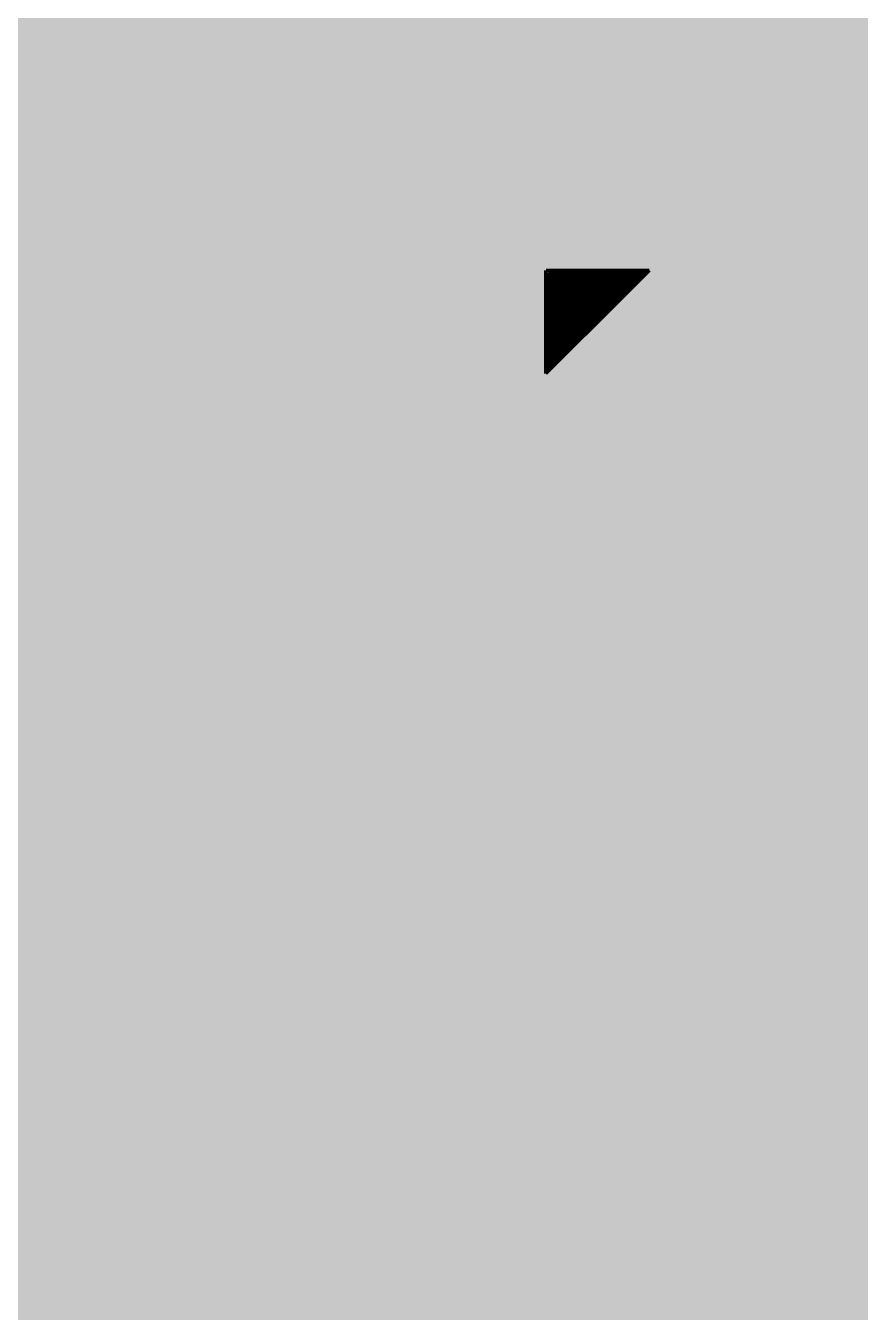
# Model space of a CAD drawing. Extents: x -3 to 92, y -53 to 125.
# Drawn here: x 71.75 to 77.98, y 30.47 to 40.06 of the extents above; entities that cross this region are included whole.
import ezdxf

# ---------------------------------------------------------------- set-up
doc = ezdxf.new("R2010")
doc.units = 0
doc.header["$MEASUREMENT"] = 0
doc.layers.get('0').update_dxf_attribs({"linetype": 'CONTINUOUS'})
for name, color, linetype in [('23-325-0_AST', 7, 'CONTINUOUS'), ('23-325-0_BOT', 7, 'CONTINUOUS'), ('23-325-0_DRD', 2, 'CONTINUOUS'), ('23-325-0_IN1', 4, 'CONTINUOUS'), ('23-325-0_IN2', 3, 'CONTINUOUS'), ('23-325-0_SMT', 10, 'CONTINUOUS'), ('23-325-0_SPT', 14, 'CONTINUOUS'), ('23-325-0_SST', 9, 'CONTINUOUS'), ('23-325-0_TOP', 12, 'CONTINUOUS'), ('THRUHOLE_TAP', 8, 'CONTINUOUS')]:
    doc.layers.add(name, color=color, linetype=linetype)

# ---------------------------------------------------------------- blocks, each defined once
blk = doc.blocks.new('RECTANGLE_86')
blk.add_solid([(0.14986, 0.44958), (0.14986, -0.44958), (-0.14986, 0.44958), (-0.14986, -0.44958)])
blk = doc.blocks.new('ROUND_68')
at = {"const_width": 0.29972}
blk.add_lwpolyline([(-0.14986, 0, 1), (0.14986, 0, 1)], format="xyb", close=True, dxfattribs=at)
blk = doc.blocks.new('ROUND_78')
at = {"const_width": 0.29972}
blk.add_lwpolyline([(-0.14986, 0, 1), (0.14986, 0, 1)], format="xyb", close=True, dxfattribs=at)
blk = doc.blocks.new('RECTANGLE_4')
blk.add_solid([(0.4826, 0.4064), (0.4826, -0.4064), (-0.4826, 0.4064), (-0.4826, -0.4064)])
blk = doc.blocks.new('RECTANGLE_5')
blk.add_solid([(0.63627, 0.51308), (0.63627, -0.51308), (-0.63627, 0.51308), (-0.63627, -0.51308)])
blk = doc.blocks.new('RECTANGLE_47')
blk.add_solid([(0.14986, 0.72517), (0.14986, -0.72517), (-0.14986, 0.72517), (-0.14986, -0.72517)])
blk = doc.blocks.new('RECTANGLE_57')
blk.add_solid([(5.207, 5.3975), (5.207, -5.3975), (-5.207, 5.3975), (-5.207, -5.3975)])
blk = doc.blocks.new('RECTANGLE_80')
blk.add_solid([(0.65024, 0.42418), (0.65024, -0.42418), (-0.65024, 0.42418), (-0.65024, -0.42418)])
blk = doc.blocks.new('RECTANGLE_83')
blk.add_solid([(0.52451, 0.29972), (0.52451, -0.29972), (-0.52451, 0.29972), (-0.52451, -0.29972)])
blk = doc.blocks.new('RECTANGLE_39')
blk.add_solid([(0.57531, 0.34925), (0.57531, -0.34925), (-0.57531, 0.34925), (-0.57531, -0.34925)])
blk = doc.blocks.new('ROUND_84')
at = {"const_width": 0.10033}
blk.add_lwpolyline([(-0.050164, 0, 1), (0.050164, 0, 1)], format="xyb", close=True, dxfattribs=at)

msp = doc.modelspace()

# ---------------------------------------------------------------- linework, layer by layer
at = {"layer": '23-325-0_AST'}
for points, const_width in [([(76.5048, 39.2938), (86.106, 39.2938), (86.106, 50.9016), (70.2056, 50.9016), (70.2056, 39.2938), (76.5048, 39.2938)], 0.1524), ([(70.866, 39.243), (72.644, 39.243), (72.644, 35.687), (70.866, 35.687), (70.866, 39.243)], 0.1524), ([(72.08266, 38.09238), (72.2503, 38.20922), (72.2503, 38.44798), (72.08266, 38.56482), (71.91248, 38.56482), (71.57466, 38.3286), (71.2343, 38.56482), (71.2343, 38.09238)], 0.1524), ([(75.71486, 38.21938), (83.17484, 38.21938), (83.17484, 32.91078), (75.71486, 32.91078), (75.71486, 38.21938)], 0.20066), ([(76.40574, 38.2397), (75.63358, 38.2397)], 0.0254), ([(76.40574, 38.2397), (75.63358, 37.47008)], 0.0254), ([(75.63358, 38.2397), (75.63358, 37.47008)], 0.0254), ([(76.37526, 38.21176), (75.63358, 38.21176)], 0.0254), ([(76.3524, 38.1889), (75.63358, 38.1889)], 0.0254), ([(75.6666, 38.2397), (75.6666, 37.5031)], 0.0254), ([(75.68946, 38.2397), (75.68946, 37.52596)], 0.0254), ([(75.71232, 38.2397), (75.71232, 37.54882)], 0.0254), ([(75.73518, 38.2397), (75.73518, 37.57168)], 0.0254), ([(75.75804, 38.2397), (75.75804, 37.59454)], 0.0254), ([(75.7809, 38.2397), (75.7809, 37.6174)], 0.0254), ([(75.80376, 38.2397), (75.80376, 37.64026)], 0.0254), ([(75.82662, 38.2397), (75.82662, 37.66312)], 0.0254), ([(75.84948, 38.2397), (75.84948, 37.68598)], 0.0254), ([(75.87234, 38.2397), (75.87234, 37.70884)], 0.0254), ([(75.8952, 38.2397), (75.8952, 37.7317)], 0.0254), ([(75.91806, 38.2397), (75.91806, 37.75456)], 0.0254), ([(75.94092, 38.2397), (75.94092, 37.77742)], 0.0254), ([(75.96378, 38.2397), (75.96378, 37.80028)], 0.0254), ([(75.98664, 38.2397), (75.98664, 37.82314)], 0.0254), ([(76.0095, 38.2397), (76.0095, 37.846)], 0.0254), ([(76.03236, 38.2397), (76.03236, 37.86886)], 0.0254), ([(76.05522, 38.2397), (76.05522, 37.89172)], 0.0254), ([(76.07808, 38.2397), (76.07808, 37.91458)], 0.0254), ([(76.10094, 38.2397), (76.10094, 37.93744)], 0.0254), ([(76.1238, 38.2397), (76.1238, 37.9603)], 0.0254), ([(76.14666, 38.2397), (76.14666, 37.98316)], 0.0254), ([(76.16952, 38.2397), (76.16952, 38.00602)], 0.0254), ([(76.19238, 38.2397), (76.19238, 38.02888)], 0.0254), ([(76.21524, 38.2397), (76.21524, 38.05174)], 0.0254), ([(76.2381, 38.2397), (76.2381, 38.0746)], 0.0254), ([(76.26096, 38.2397), (76.26096, 38.09746)], 0.0254), ([(76.28382, 38.2397), (76.28382, 38.12032)], 0.0254), ([(76.30668, 38.2397), (76.30668, 38.14318)], 0.0254), ([(76.32954, 38.2397), (76.32954, 38.16604)], 0.0254), ([(76.3524, 38.2397), (76.3524, 38.1889)], 0.0254), ([(76.37526, 38.2397), (76.37526, 38.21176)], 0.0254), ([(76.32954, 38.16604), (75.63358, 38.16604)], 0.0254), ([(76.30668, 38.14318), (75.63358, 38.14318)], 0.0254), ([(76.28382, 38.12032), (75.63358, 38.12032)], 0.0254), ([(76.26096, 38.09746), (75.63358, 38.09746)], 0.0254), ([(76.2381, 38.0746), (75.63358, 38.0746)], 0.0254), ([(76.21524, 38.05174), (75.63358, 38.05174)], 0.0254), ([(76.19238, 38.02888), (75.63358, 38.02888)], 0.0254), ([(76.16952, 38.00602), (75.63358, 38.00602)], 0.0254), ([(76.14666, 37.98316), (75.63358, 37.98316)], 0.0254), ([(76.1238, 37.9603), (75.63358, 37.9603)], 0.0254), ([(76.10094, 37.93744), (75.63358, 37.93744)], 0.0254), ([(76.07808, 37.91458), (75.63358, 37.91458)], 0.0254), ([(76.05522, 37.89172), (75.63358, 37.89172)], 0.0254), ([(76.03236, 37.86886), (75.63358, 37.86886)], 0.0254), ([(76.0095, 37.846), (75.63358, 37.846)], 0.0254), ([(75.98664, 37.82314), (75.63358, 37.82314)], 0.0254), ([(75.96378, 37.80028), (75.63358, 37.80028)], 0.0254), ([(71.91248, 37.72662), (71.91248, 37.25418), (71.2343, 37.4904), (71.2343, 37.60978), (72.2503, 37.60978)], 0.1524), ([(75.94092, 37.77742), (75.63358, 37.77742)], 0.0254), ([(75.91806, 37.75456), (75.63358, 37.75456)], 0.0254), ([(75.8952, 37.7317), (75.63358, 37.7317)], 0.0254), ([(75.87234, 37.70884), (75.63358, 37.70884)], 0.0254), ([(75.84948, 37.68598), (75.63358, 37.68598)], 0.0254), ([(75.82662, 37.66312), (75.63358, 37.66312)], 0.0254), ([(75.80376, 37.64026), (75.63358, 37.64026)], 0.0254), ([(75.7809, 37.6174), (75.63358, 37.6174)], 0.0254), ([(75.75804, 37.59454), (75.63358, 37.59454)], 0.0254), ([(75.73518, 37.57168), (75.63358, 37.57168)], 0.0254), ([(75.71232, 37.54882), (75.63358, 37.54882)], 0.0254), ([(75.68946, 37.52596), (75.63358, 37.52596)], 0.0254), ([(75.6666, 37.5031), (75.63358, 37.5031)], 0.0254), ([(72.08266, 36.88842), (72.2503, 36.83), (72.2503, 36.4744), (72.08266, 36.41598), (71.40448, 36.41598), (71.2343, 36.4744), (71.2343, 36.83), (71.40448, 36.88842)], 0.1524), ([(73.2155, 32.8295), (73.2155, 35.7505), (71.5772, 35.7505), (71.5772, 32.8295), (73.2155, 32.8295)], 0.1524), ([(75.1205, 32.8295), (75.1205, 35.7505), (73.4822, 35.7505), (73.4822, 32.8295), (75.1205, 32.8295)], 0.1524), ([(74.41692, 35.03168), (74.41692, 34.5567), (73.73874, 34.79546), (73.73874, 34.9123), (74.75474, 34.9123)], 0.1524), ([(72.97674, 34.9123), (72.97674, 34.67608)], 0.1524), ([(72.97674, 34.79546), (71.96074, 34.79546), (72.13092, 34.67608)], 0.1524), ([(72.80656, 34.19348), (72.97674, 34.13506), (72.97674, 33.77946), (72.80656, 33.7185), (72.13092, 33.7185), (71.96074, 33.77946), (71.96074, 34.13506), (72.13092, 34.19348)], 0.1524), ([(74.24674, 33.7185), (74.24674, 34.0741), (74.07656, 34.19348), (73.90892, 34.19348), (73.73874, 34.0741), (73.73874, 33.7185), (74.75474, 33.7185)], 0.1524), ([(74.24674, 34.01568), (74.75474, 34.19348)], 0.1524), ([(77.724, 28.067), (75.946, 28.067), (75.946, 31.623), (77.724, 31.623), (77.724, 28.067)], 0.1524), ([(77.22616, 29.9466), (77.39634, 30.06598), (77.39634, 30.3022), (77.22616, 30.42158), (77.05852, 30.42158), (76.71816, 30.18282), (76.38034, 30.42158), (76.38034, 29.9466)], 0.1524)]:
    msp.add_lwpolyline(points, dxfattribs=dict(at, const_width=const_width))
at = {"layer": '23-325-0_BOT', "const_width": 0.254}
for points in [[(72.5932, 124.46), (72.5932, 19.37512)], [(72.8218, 124.46), (72.8218, 19.33956)], [(73.0504, 124.46), (73.0504, 19.27098)], [(73.279, 124.46), (73.279, 19.15922)], [(73.5076, 124.46), (73.5076, 20.9296)], [(73.7362, 124.46), (73.7362, 21.2979)], [(73.9648, 124.46), (73.9648, 21.52396)], [(74.1934, 124.46), (74.1934, 21.6789)], [(74.422, 124.46), (74.422, 21.78304)], [(74.6506, 124.46), (74.6506, 21.84908)], [(72.3646, 40.16756), (72.3646, 19.37512)], [(74.93, 40.005), (72.27824, 40.005)], [(74.8792, 40.04564), (74.8792, 21.87702)], [(75.1078, 39.93388), (75.1078, 21.87448)], [(84.963, 39.9288), (75.184, 39.9288)], [(75.3364, 39.9288), (75.3364, 21.83638)], [(75.565, 39.9288), (75.565, 21.76526)], [(75.7936, 39.9288), (75.7936, 21.65096)], [(76.0222, 39.9288), (76.0222, 21.48586)], [(76.2508, 39.9288), (76.2508, 21.23948)], [(76.4794, 39.9288), (76.4794, 20.81022)], [(76.708, 39.9288), (76.708, 19.18716)], [(76.9366, 39.9288), (76.9366, 19.28876)], [(77.1652, 39.9288), (77.1652, 19.34972)], [(77.3938, 39.9288), (77.3938, 19.37766)], [(77.6224, 39.9288), (77.6224, 19.37258)], [(77.851, 39.9288), (77.851, 38.98646)], [(78.0796, 39.9288), (78.0796, 39.1668)], [(72.136, 39.86276), (72.136, 19.34464)], [(71.6788, 39.74338), (71.6788, 24.2062)], [(71.9074, 39.75608), (71.9074, 19.2786)], [(86.233, 39.7764), (71.97344, 39.7764)], [(86.233, 39.5478), (70.6628, 39.5478)], [(86.233, 39.3192), (66.59118, 39.3192)], [(77.94498, 39.0906), (66.37528, 39.0906)], [(77.79258, 38.862), (59.3852, 38.862)], [(77.7748, 38.735), (77.7748, 32.639)], [(77.7748, 38.6334), (59.3852, 38.6334)], [(77.7748, 38.4048), (59.3852, 38.4048)], [(77.7748, 38.1762), (69.6468, 38.1762)], [(77.7748, 37.9476), (69.80174, 37.9476)], [(77.7748, 37.719), (69.84492, 37.719)], [(77.7748, 37.4904), (70.08876, 37.4904)], [(77.7748, 37.2618), (70.2945, 37.2618)], [(77.7748, 37.0332), (70.36562, 37.0332)], [(77.7748, 36.8046), (70.3707, 36.8046)], [(77.7748, 36.576), (70.3707, 36.576)], [(77.7748, 36.3474), (70.3707, 36.3474)], [(77.7748, 36.1188), (70.3707, 36.1188)], [(77.7748, 35.8902), (70.3707, 35.8902)], [(77.7748, 35.6616), (70.3707, 35.6616)], [(77.7748, 35.433), (70.3707, 35.433)], [(77.7748, 35.2044), (70.3707, 35.2044)], [(77.7748, 34.9758), (70.3707, 34.9758)], [(77.7748, 34.7472), (70.3707, 34.7472)], [(77.7748, 34.5186), (70.3707, 34.5186)], [(77.7748, 34.29), (70.3707, 34.29)], [(77.7748, 34.0614), (70.3707, 34.0614)], [(77.7748, 33.8328), (70.3707, 33.8328)], [(77.7748, 33.6042), (70.3707, 33.6042)], [(77.7748, 33.3756), (70.3707, 33.3756)], [(77.7748, 33.147), (70.3707, 33.147)], [(77.7748, 32.9184), (70.3707, 32.9184)], [(77.7748, 32.6898), (70.3707, 32.6898)], [(77.81036, 32.4612), (70.3707, 32.4612)], [(77.851, 32.385), (77.851, 19.33448)], [(78.02118, 32.2326), (70.3707, 32.2326)], [(78.0796, 32.2072), (78.0796, 19.25828)], [(79.4258, 32.004), (70.3707, 32.004)], [(79.4258, 31.7754), (70.3707, 31.7754)], [(79.4258, 31.5468), (70.3707, 31.5468)], [(79.4258, 31.3182), (70.3707, 31.3182)], [(79.4258, 31.0896), (70.3707, 31.0896)], [(79.4258, 30.861), (70.3707, 30.861)], [(79.4258, 30.6324), (70.3707, 30.6324)], [(79.47406, 30.4038), (70.3707, 30.4038)]]:
    msp.add_lwpolyline(points, dxfattribs=at)
for points in [[(71.1073, 40.386, 0.4142136), (71.755, 39.7383)], [(71.755, 39.7383, 0.4142136), (72.4027, 40.386)], [(74.7268, 40.386, 0.4142136), (75.184, 39.9288)], [(78.232, 39.1922, 0.4142136), (77.7748, 38.735)], [(77.7748, 32.639, 0.4142136), (78.232, 32.1818)]]:
    msp.add_lwpolyline(points, format="xyb", dxfattribs=at)
at = {"layer": '23-325-0_DRD', "const_width": 0.254}
for points in [[(72.39, 39.751), (71.12, 41.021)], [(79.375, 38.735), (78.105, 37.465)], [(79.375, 37.465), (78.105, 38.735)], [(79.375, 37.465), (78.105, 36.195)], [(79.375, 36.195), (78.105, 37.465)], [(73.914, 36.83), (72.644, 35.56)], [(73.914, 35.56), (72.644, 36.83)], [(73.914, 36.83), (72.644, 35.56)], [(73.914, 35.56), (72.644, 36.83)], [(79.375, 36.195), (78.105, 34.925)], [(79.375, 34.925), (78.105, 36.195)], [(79.375, 34.925), (78.105, 33.655)], [(79.375, 33.655), (78.105, 34.925)], [(79.375, 33.655), (78.105, 32.385)], [(79.375, 32.385), (78.105, 33.655)]]:
    msp.add_lwpolyline(points, dxfattribs=at)
at = {"layer": '23-325-0_IN1', "const_width": 0.254}
for points in [[(72.5678, 78.67142), (72.5678, 19.37766)], [(72.7964, 78.56728), (72.7964, 36.59886)], [(73.2536, 78.56728), (73.2536, 36.82492)], [(73.025, 78.5368), (73.025, 36.77158)], [(73.4822, 76.62926), (73.4822, 36.7919)], [(73.7108, 76.23302), (73.7108, 36.6522)], [(73.9394, 76.07554), (73.9394, 21.50364)], [(74.168, 76.00696), (74.168, 21.66366)], [(74.3966, 76.00188), (74.3966, 21.77288)], [(74.6252, 53.06568), (74.6252, 21.84146)], [(74.8538, 52.81168), (74.8538, 21.87702)], [(75.5396, 52.82184), (75.5396, 21.77542)], [(75.0824, 52.72532), (75.0824, 21.87702)], [(75.311, 52.72786), (75.311, 21.844)], [(76.9112, 41.6179), (76.9112, 19.2786)], [(78.0542, 41.67378), (78.0542, 19.26844)], [(75.7682, 41.45026), (75.7682, 21.6662)], [(76.6826, 41.5036), (76.6826, 19.17192)], [(76.454, 41.33342), (76.454, 20.8788)], [(77.1398, 41.37406), (77.1398, 19.34464)], [(77.8256, 41.3893), (77.8256, 19.33956)], [(75.9968, 41.3131), (75.9968, 21.50618)], [(76.2254, 41.28008), (76.2254, 21.2725)], [(77.3684, 41.2877), (77.3684, 19.37766)], [(77.597, 41.29278), (77.597, 19.37512)], [(72.3392, 40.14978), (72.3392, 19.37512)], [(86.36, 40.005), (72.25538, 40.005)], [(72.1106, 39.8653), (72.1106, 19.33956)], [(71.6534, 39.7637), (71.6534, 24.22906)], [(71.882, 39.76878), (71.882, 19.26844)], [(86.36, 39.7764), (71.91248, 39.7764)], [(86.36, 39.5478), (70.6628, 39.5478)], [(86.36, 39.3192), (66.59118, 39.3192)], [(86.36, 39.0906), (66.37528, 39.0906)], [(86.36, 38.862), (55.73522, 38.862)], [(78.40472, 38.6334), (55.6387, 38.6334)], [(78.18882, 38.4048), (55.35422, 38.4048)], [(78.11516, 38.1762), (54.22138, 38.1762)], [(78.12786, 37.9476), (54.15788, 37.9476)], [(78.23708, 37.719), (53.96484, 37.719)], [(78.57998, 37.4904), (70.05828, 37.4904)], [(78.28026, 37.2618), (70.27418, 37.2618)], [(78.1431, 37.0332), (70.34784, 37.0332)], [(73.11898, 36.8046), (70.76948, 36.8046)], [(78.11008, 36.8046), (73.43648, 36.8046)], [(72.77608, 36.576), (71.11238, 36.576)], [(78.16342, 36.576), (73.77938, 36.576)], [(72.66686, 36.3474), (71.2216, 36.3474)], [(78.3336, 36.3474), (73.8886, 36.3474)], [(72.65416, 36.1188), (71.23684, 36.1188)], [(78.4479, 36.1188), (73.90384, 36.1188)], [(72.72782, 35.8902), (71.16318, 35.8902)], [(78.20406, 35.8902), (73.83018, 35.8902)], [(72.7964, 35.7886), (72.7964, 19.34718)], [(73.7108, 35.73526), (73.7108, 21.26742)], [(72.94372, 35.6616), (70.94728, 35.6616)], [(73.025, 35.61842), (73.025, 19.28114)], [(73.4822, 35.5981), (73.4822, 20.86864)], [(78.1177, 35.6616), (73.61428, 35.6616)], [(73.2536, 35.56508), (73.2536, 19.17446)], [(78.12278, 35.433), (52.2732, 35.433)], [(78.2193, 35.2044), (52.2732, 35.2044)], [(78.50378, 34.9758), (52.2732, 34.9758)], [(78.30566, 34.7472), (52.2732, 34.7472)], [(78.15326, 34.5186), (52.2732, 34.5186)], [(78.11008, 34.29), (52.2732, 34.29)], [(78.15326, 34.0614), (52.2732, 34.0614)], [(78.30566, 33.8328), (54.0512, 33.8328)], [(78.50378, 33.6042), (54.1909, 33.6042)], [(78.2193, 33.3756), (54.22392, 33.3756)], [(78.12278, 33.147), (54.17058, 33.147)], [(78.1177, 32.9184), (66.52006, 32.9184)], [(78.20406, 32.6898), (66.64452, 32.6898)], [(78.4479, 32.4612), (66.66738, 32.4612)], [(86.36, 32.2326), (66.60388, 32.2326)], [(86.36, 32.004), (66.41084, 32.004)], [(86.36, 31.7754), (62.32906, 31.7754)], [(86.36, 31.5468), (62.45352, 31.5468)], [(86.36, 31.3182), (62.47638, 31.3182)], [(86.36, 31.0896), (62.41288, 31.0896)], [(86.36, 30.861), (62.21984, 30.861)], [(86.36, 30.6324), (48.9712, 30.6324)], [(86.36, 30.4038), (48.9712, 30.4038)]]:
    msp.add_lwpolyline(points, dxfattribs=at)
for points in [[(71.12508, 40.386, 0.4142136), (71.755, 39.75608)], [(71.755, 39.75608, 0.4142136), (72.38492, 40.386)], [(73.279, 36.82492, 0.4142136), (72.64908, 36.195)], [(73.90892, 36.195, 0.4142136), (73.279, 36.82492)], [(72.64908, 36.195, 0.4142136), (73.279, 35.56508)], [(73.279, 35.56508, 0.4142136), (73.90892, 36.195)]]:
    msp.add_lwpolyline(points, format="xyb", dxfattribs=at)
at = {"layer": '23-325-0_SST'}
for points, const_width in [([(76.5048, 39.2938), (86.106, 39.2938), (86.106, 50.9016), (70.2056, 50.9016), (70.2056, 39.2938), (76.5048, 39.2938)], 0.1524), ([(70.866, 39.243), (70.866, 35.687), (72.644, 35.687), (72.644, 39.243), (70.866, 39.243)], 0.1524), ([(75.32624, 38.72738), (75.15606, 38.608), (74.98588, 38.54958), (74.64806, 38.54958), (74.47788, 38.608), (74.31024, 38.72738), (74.31024, 38.84422), (74.47788, 38.9636), (74.64806, 39.02202), (74.98588, 39.02202), (75.15606, 38.9636), (75.32624, 38.84422), (75.32624, 38.72738)], 0.1524), ([(73.86066, 37.90442), (74.0283, 38.02126), (74.0283, 38.26002), (73.86066, 38.37686), (73.69048, 38.37686), (73.35266, 38.14064), (73.0123, 38.37686), (73.0123, 37.90442)], 0.1524), ([(75.71486, 38.21938), (83.17484, 38.21938), (83.17484, 32.91078), (75.71486, 32.91078), (75.71486, 38.21938)], 0.20066), ([(75.32624, 38.18382), (75.32624, 37.71138), (74.64806, 38.18382), (74.47788, 38.18382), (74.31024, 38.1254), (74.31024, 37.7698), (74.47788, 37.71138)], 0.1524), ([(76.40574, 38.2397), (75.63358, 38.2397)], 0.0254), ([(76.40574, 38.2397), (75.63358, 37.47008)], 0.0254), ([(75.63358, 38.2397), (75.63358, 37.47008)], 0.0254), ([(76.37526, 38.21176), (75.63358, 38.21176)], 0.0254), ([(76.3524, 38.1889), (75.63358, 38.1889)], 0.0254), ([(75.6666, 38.2397), (75.6666, 37.5031)], 0.0254), ([(75.68946, 38.2397), (75.68946, 37.52596)], 0.0254), ([(75.71232, 38.2397), (75.71232, 37.54882)], 0.0254), ([(75.73518, 38.2397), (75.73518, 37.57168)], 0.0254), ([(75.75804, 38.2397), (75.75804, 37.59454)], 0.0254), ([(75.7809, 38.2397), (75.7809, 37.6174)], 0.0254), ([(75.80376, 38.2397), (75.80376, 37.64026)], 0.0254), ([(75.82662, 38.2397), (75.82662, 37.66312)], 0.0254), ([(75.84948, 38.2397), (75.84948, 37.68598)], 0.0254), ([(75.87234, 38.2397), (75.87234, 37.70884)], 0.0254), ([(75.8952, 38.2397), (75.8952, 37.7317)], 0.0254), ([(75.91806, 38.2397), (75.91806, 37.75456)], 0.0254), ([(75.94092, 38.2397), (75.94092, 37.77742)], 0.0254), ([(75.96378, 38.2397), (75.96378, 37.80028)], 0.0254), ([(75.98664, 38.2397), (75.98664, 37.82314)], 0.0254), ([(76.0095, 38.2397), (76.0095, 37.846)], 0.0254), ([(76.03236, 38.2397), (76.03236, 37.86886)], 0.0254), ([(76.05522, 38.2397), (76.05522, 37.89172)], 0.0254), ([(76.07808, 38.2397), (76.07808, 37.91458)], 0.0254), ([(76.10094, 38.2397), (76.10094, 37.93744)], 0.0254), ([(76.1238, 38.2397), (76.1238, 37.9603)], 0.0254), ([(76.14666, 38.2397), (76.14666, 37.98316)], 0.0254), ([(76.16952, 38.2397), (76.16952, 38.00602)], 0.0254), ([(76.19238, 38.2397), (76.19238, 38.02888)], 0.0254), ([(76.21524, 38.2397), (76.21524, 38.05174)], 0.0254), ([(76.2381, 38.2397), (76.2381, 38.0746)], 0.0254), ([(76.26096, 38.2397), (76.26096, 38.09746)], 0.0254), ([(76.28382, 38.2397), (76.28382, 38.12032)], 0.0254), ([(76.30668, 38.2397), (76.30668, 38.14318)], 0.0254), ([(76.32954, 38.2397), (76.32954, 38.16604)], 0.0254), ([(76.3524, 38.2397), (76.3524, 38.1889)], 0.0254), ([(76.37526, 38.2397), (76.37526, 38.21176)], 0.0254), ([(76.32954, 38.16604), (75.63358, 38.16604)], 0.0254), ([(76.30668, 38.14318), (75.63358, 38.14318)], 0.0254), ([(76.28382, 38.12032), (75.63358, 38.12032)], 0.0254), ([(76.26096, 38.09746), (75.63358, 38.09746)], 0.0254), ([(76.2381, 38.0746), (75.63358, 38.0746)], 0.0254), ([(76.21524, 38.05174), (75.63358, 38.05174)], 0.0254), ([(76.19238, 38.02888), (75.63358, 38.02888)], 0.0254), ([(76.16952, 38.00602), (75.63358, 38.00602)], 0.0254), ([(76.14666, 37.98316), (75.63358, 37.98316)], 0.0254), ([(76.1238, 37.9603), (75.63358, 37.9603)], 0.0254), ([(76.10094, 37.93744), (75.63358, 37.93744)], 0.0254), ([(76.07808, 37.91458), (75.63358, 37.91458)], 0.0254), ([(76.05522, 37.89172), (75.63358, 37.89172)], 0.0254), ([(76.03236, 37.86886), (75.63358, 37.86886)], 0.0254), ([(76.0095, 37.846), (75.63358, 37.846)], 0.0254), ([(75.98664, 37.82314), (75.63358, 37.82314)], 0.0254), ([(75.96378, 37.80028), (75.63358, 37.80028)], 0.0254), ([(75.94092, 37.77742), (75.63358, 37.77742)], 0.0254), ([(75.91806, 37.75456), (75.63358, 37.75456)], 0.0254), ([(75.8952, 37.7317), (75.63358, 37.7317)], 0.0254), ([(75.87234, 37.70884), (75.63358, 37.70884)], 0.0254), ([(75.84948, 37.68598), (75.63358, 37.68598)], 0.0254), ([(75.82662, 37.66312), (75.63358, 37.66312)], 0.0254), ([(75.80376, 37.64026), (75.63358, 37.64026)], 0.0254), ([(75.7809, 37.6174), (75.63358, 37.6174)], 0.0254), ([(73.69048, 37.53866), (73.69048, 37.06622), (73.0123, 37.30244), (73.0123, 37.42182), (74.0283, 37.42182)], 0.1524), ([(75.75804, 37.59454), (75.63358, 37.59454)], 0.0254), ([(75.73518, 37.57168), (75.63358, 37.57168)], 0.0254), ([(75.71232, 37.54882), (75.63358, 37.54882)], 0.0254), ([(75.68946, 37.52596), (75.63358, 37.52596)], 0.0254), ([(75.6666, 37.5031), (75.63358, 37.5031)], 0.0254), ([(74.31024, 37.34562), (75.15606, 37.34562), (75.32624, 37.2872), (75.32624, 36.9316), (75.15606, 36.87318), (74.31024, 36.87318)], 0.1524), ([(73.86066, 36.70046), (74.0283, 36.64204), (74.0283, 36.28644), (73.86066, 36.22802), (73.18248, 36.22802), (73.0123, 36.28644), (73.0123, 36.64204), (73.18248, 36.70046)], 0.1524), ([(73.2155, 32.8295), (73.2155, 35.7505), (71.5772, 35.7505), (71.5772, 32.8295), (73.2155, 32.8295)], 0.1524), ([(75.1205, 32.8295), (75.1205, 35.7505), (73.4822, 35.7505), (73.4822, 32.8295), (75.1205, 32.8295)], 0.1524), ([(76.63434, 32.893), (76.46416, 32.95396), (76.46416, 33.30956), (76.63434, 33.36798), (77.31252, 33.36798), (77.48016, 33.30956), (77.48016, 32.95396), (77.31252, 32.893)], 0.1524), ([(72.99706, 32.76346), (72.99706, 32.5247)], 0.1524), ([(74.56424, 32.7533), (74.56424, 32.28086), (73.88606, 32.51708), (73.88606, 32.63646), (74.90206, 32.63646)], 0.1524), ([(72.99706, 32.64408), (71.98106, 32.64408), (72.15124, 32.5247)], 0.1524), ([(76.63434, 32.52978), (76.46416, 32.4104), (76.46416, 32.17418), (76.63434, 32.0548), (76.80452, 32.0548), (77.14234, 32.29356), (77.48016, 32.0548), (77.48016, 32.52978)], 0.1524), ([(72.82942, 32.0421), (72.99706, 31.98368), (72.99706, 31.62808), (72.82942, 31.56966), (72.15124, 31.56966), (71.98106, 31.62808), (71.98106, 31.98368), (72.15124, 32.0421)], 0.1524), ([(74.39406, 31.44266), (74.39406, 31.79826), (74.22642, 31.9151), (74.05624, 31.9151), (73.88606, 31.79826), (73.88606, 31.44266), (74.90206, 31.44266)], 0.1524), ([(74.39406, 31.7373), (74.90206, 31.9151)], 0.1524), ([(77.724, 28.067), (77.724, 31.623), (75.946, 31.623), (75.946, 28.067), (77.724, 28.067)], 0.1524), ([(71.93534, 30.7594), (70.91934, 31.115), (70.91934, 30.64256)], 0.1524), ([(75.67168, 30.96514), (75.67168, 30.72892)], 0.1524), ([(75.67168, 30.84576), (74.65568, 30.84576), (74.82586, 30.72892)], 0.1524)]:
    msp.add_lwpolyline(points, dxfattribs=dict(at, const_width=const_width))
at = {"layer": '23-325-0_TOP'}
for points, const_width in [([(73.2536, 44.4373), (73.2536, 39.22776)], 0.254), ([(73.4822, 44.4373), (73.4822, 39.00678)], 0.254), ([(73.7108, 44.4373), (73.7108, 38.77818)], 0.254), ([(73.9394, 44.4373), (73.9394, 38.54958)], 0.254), ([(74.168, 44.4373), (74.168, 38.4302)], 0.254), ([(74.3966, 44.4373), (74.3966, 38.4302)], 0.254), ([(74.5363, 44.4373), (74.5363, 39.3573)], 0.254), ([(71.755, 42.545), (71.755, 40.386)], 1.27), ([(73.025, 41.6814), (73.025, 39.36746)], 0.254), ([(71.755, 38.481), (71.755, 40.386)], 0.635), ([(71.755, 40.386), (71.755, 38.481)], 0.635), ([(74.5363, 40.005), (73.025, 40.005)], 0.254), ([(74.5363, 39.7764), (73.025, 39.7764)], 0.254), ([(74.5363, 39.5478), (73.025, 39.5478)], 0.254), ([(85.979, 39.3192), (73.12152, 39.3192)], 0.254), ([(85.6107, 39.3573), (74.5363, 39.3573)], 0.254), ([(74.6252, 39.3573), (74.6252, 38.4302)], 0.254), ([(74.8538, 39.3573), (74.8538, 38.4302)], 0.254), ([(75.0824, 39.3573), (75.0824, 38.4302)], 0.254), ([(75.311, 39.3573), (75.311, 38.4302)], 0.254), ([(75.5396, 39.3573), (75.5396, 38.4302)], 0.254), ([(75.7682, 39.3573), (75.7682, 38.4302)], 0.254), ([(75.9968, 39.3573), (75.9968, 38.4302)], 0.254), ([(76.2254, 39.3573), (76.2254, 38.4302)], 0.254), ([(76.454, 39.3573), (76.454, 38.4302)], 0.254), ([(76.6826, 39.3573), (76.6826, 38.4302)], 0.254), ([(76.9112, 39.3573), (76.9112, 38.39464)], 0.254), ([(77.1398, 39.3573), (77.1398, 38.29558)], 0.254), ([(77.3684, 39.3573), (77.3684, 38.14572)], 0.254), ([(77.597, 39.3573), (77.597, 37.64788)], 0.254), ([(77.8256, 39.3573), (77.8256, 38.94328)], 0.254), ([(78.0542, 39.3573), (78.0542, 39.15664)], 0.254), ([(73.33234, 39.15664), (74.05878, 38.4302)], 0.254), ([(77.94498, 39.0906), (73.39838, 39.0906)], 0.254), ([(76.64958, 37.465), (73.66, 37.465), (72.644, 38.481), (71.755, 38.481)], 1.27), ([(77.79258, 38.862), (73.62698, 38.862)], 0.254), ([(69.723, 36.957), (71.247, 38.481), (71.755, 38.481)], 0.635), ([(77.7748, 38.735), (77.7748, 32.639)], 0.254), ([(77.7748, 38.6334), (73.85558, 38.6334)], 0.254), ([(76.64958, 38.4302), (74.05878, 38.4302)], 0.254), ([(77.7748, 38.4048), (76.86802, 38.4048)], 0.254), ([(77.7748, 38.1762), (77.30236, 38.1762)], 0.254), ([(77.55382, 38.14572), (77.33538, 38.14572)], 0.254), ([(77.55382, 38.14572), (77.55382, 37.80028)], 0.254), ([(76.64958, 37.465), (76.64958, 36.195)], 1.27), ([(77.7748, 37.9476), (77.55382, 37.9476)], 0.254), ([(77.7748, 37.719), (77.57922, 37.719)], 0.254), ([(72.26808, 37.4904), (71.1708, 37.4904)], 0.254), ([(71.6534, 37.52088), (71.6534, 37.29228)], 0.254), ([(72.24268, 37.5158), (71.755, 37.5158)], 0.254), ([(71.882, 37.5158), (71.882, 37.29228)], 0.254), ([(72.1106, 37.5158), (72.1106, 37.29228)], 0.254), ([(72.24268, 37.5158), (72.4662, 37.29228)], 0.254), ([(77.7748, 37.4904), (77.61478, 37.4904)], 0.254), ([(72.3392, 37.41928), (72.3392, 37.29228)], 0.254), ([(77.61478, 37.465), (77.61478, 36.195)], 0.254), ([(72.4662, 37.29228), (70.97268, 37.29228)], 0.254), ([(71.755, 37.29228), (71.755, 36.449)], 0.254), ([(77.7748, 37.2618), (77.61478, 37.2618)], 0.254), ([(72.72274, 37.03828), (72.72274, 35.7378)], 0.254), ([(72.72274, 37.03828), (72.96912, 36.78936)], 0.254), ([(77.7748, 37.0332), (77.61478, 37.0332)], 0.254), ([(72.7964, 36.96208), (72.7964, 35.7378)], 0.254), ([(72.95388, 36.8046), (72.72274, 36.8046)], 0.254), ([(73.025, 36.73856), (73.025, 35.7378)], 0.254), ([(77.7748, 36.8046), (77.61478, 36.8046)], 0.254), ([(76.64958, 36.195), (76.64958, 34.925)], 1.27), ([(73.28408, 36.576), (72.72274, 36.576)], 0.254), ([(73.2536, 36.5887), (73.2536, 34.7218)], 0.254), ([(77.7748, 36.576), (77.61478, 36.576)], 0.254), ([(71.755, 36.449), (70.866, 36.449), (70.612, 36.195)], 0.254), ([(70.78726, 36.449), (71.755, 36.449)], 0.254), ([(71.755, 36.449), (73.025, 36.449), (73.279, 36.195)], 0.254), ([(71.755, 36.449), (73.025, 36.449), (73.279, 36.195)], 0.254), ([(72.72274, 36.449), (71.755, 36.449)], 0.254), ([(71.755, 35.60572), (71.755, 36.449)], 0.254), ([(73.4822, 36.51504), (73.4822, 34.7218)], 0.254), ([(75.68438, 36.4998), (73.66, 36.4998)], 0.254), ([(73.7108, 36.4998), (73.7108, 35.7378)], 0.254), ([(73.9394, 36.4998), (73.9394, 35.7378)], 0.254), ([(74.168, 36.4998), (74.168, 35.7378)], 0.254), ([(74.3966, 36.4998), (74.3966, 35.7378)], 0.254), ([(74.6252, 36.4998), (74.6252, 35.7378)], 0.254), ([(74.8538, 36.4998), (74.8538, 35.7378)], 0.254), ([(75.0824, 36.4998), (75.0824, 35.7378)], 0.254), ([(75.311, 36.4998), (75.311, 35.5219)], 0.254), ([(75.5396, 36.4998), (75.5396, 35.5219)], 0.254), ([(75.68438, 36.4998), (75.68438, 36.195)], 0.254), ([(75.68438, 36.3474), (72.72274, 36.3474)], 0.254), ([(77.7748, 36.3474), (77.61478, 36.3474)], 0.254), ([(75.68438, 36.195), (75.68438, 35.5219)], 0.254), ([(77.61478, 36.195), (77.61478, 34.925)], 0.254), ([(75.68438, 36.1188), (72.72274, 36.1188)], 0.254), ([(77.7748, 36.1188), (77.61478, 36.1188)], 0.254), ([(75.68438, 35.8902), (72.72274, 35.8902)], 0.254), ([(77.7748, 35.8902), (77.61478, 35.8902)], 0.254), ([(73.2028, 35.7378), (72.72274, 35.7378)], 0.254), ([(73.2028, 35.7378), (73.2028, 34.7218)], 0.254), ([(75.1078, 35.7378), (73.4822, 35.7378)], 0.254), ([(73.4822, 35.7378), (73.4822, 34.7218)], 0.254), ([(75.1078, 35.7378), (75.1078, 35.5219)], 0.254), ([(73.4822, 35.6616), (73.2028, 35.6616)], 0.254), ([(75.68438, 35.6616), (75.1078, 35.6616)], 0.254), ([(77.7748, 35.6616), (77.61478, 35.6616)], 0.254), ([(75.68438, 35.5219), (75.1078, 35.5219)], 0.254), ([(73.4822, 35.433), (73.2028, 35.433)], 0.254), ([(77.7748, 35.433), (77.61478, 35.433)], 0.254), ([(73.4822, 35.2044), (73.2028, 35.2044)], 0.254), ([(77.7748, 35.2044), (77.61478, 35.2044)], 0.254), ([(71.5772, 35.0012), (72.39, 35.0012)], 0.254), ([(73.2028, 35.0012), (72.39, 35.0012)], 0.254), ([(74.295, 35.0012), (76.57338, 35.0012), (76.64958, 34.925)], 0.381), ([(73.4822, 34.9758), (73.2028, 34.9758)], 0.254), ([(77.7748, 34.9758), (77.61478, 34.9758)], 0.254), ([(73.4822, 34.7472), (73.2028, 34.7472)], 0.254), ([(73.4822, 34.7218), (73.2028, 34.7218)], 0.254), ([(77.7748, 34.7472), (77.597, 34.7472)], 0.254), ([(77.597, 34.73958), (77.597, 31.70428)], 0.254), ([(77.55382, 34.58972), (77.55382, 34.33572)], 0.254), ([(77.7748, 34.5186), (77.55382, 34.5186)], 0.254), ([(77.55382, 34.33572), (77.55382, 34.24428)], 0.254), ([(76.64958, 33.655), (75.819, 33.655), (75.184, 34.29), (73.152, 34.29), (72.4408, 33.5788)], 0.2032), ([(77.7748, 34.29), (77.55382, 34.29)], 0.254), ([(77.55382, 34.24428), (77.55382, 32.97428)], 0.254), ([(77.7748, 34.0614), (77.55382, 34.0614)], 0.254), ([(75.1078, 33.75406), (75.50658, 33.35528)], 0.254), ([(75.1078, 33.75406), (75.1078, 32.8422)], 0.254), ([(77.7748, 33.8328), (77.55382, 33.8328)], 0.254), ([(72.39, 33.5788), (70.485, 33.5788)], 0.381), ([(72.4408, 33.5788), (72.39, 33.5788)], 0.381), ([(72.39, 33.5788), (72.39, 30.33522)], 0.254), ([(72.89038, 30.33522), (72.89038, 31.61538), (74.295, 33.02), (74.295, 33.5788)], 0.254), ([(75.25766, 33.6042), (75.1078, 33.6042)], 0.254), ([(77.7748, 33.6042), (77.55382, 33.6042)], 0.254), ([(75.311, 33.55086), (75.311, 32.3342)], 0.254), ([(75.48626, 33.3756), (75.1078, 33.3756)], 0.254), ([(77.7748, 33.3756), (77.55382, 33.3756)], 0.254), ([(75.5396, 33.3248), (75.5396, 32.3342)], 0.254), ([(75.74534, 33.22828), (75.74534, 32.97428)], 0.254), ([(75.74534, 33.147), (75.1078, 33.147)], 0.254), ([(77.7748, 33.147), (77.55382, 33.147)], 0.254), ([(77.7748, 32.9184), (75.1078, 32.9184)], 0.254), ([(77.55382, 32.97428), (75.74534, 32.97428)], 0.254), ([(75.7682, 32.97428), (75.7682, 32.3342)], 0.254), ([(75.9968, 32.97428), (75.9968, 32.29864)], 0.254), ([(76.2254, 32.97428), (76.2254, 32.11576)], 0.254), ([(76.454, 32.97428), (76.454, 31.88716)], 0.254), ([(76.6826, 32.97428), (76.6826, 31.70428)], 0.254), ([(76.9112, 32.97428), (76.9112, 31.70428)], 0.254), ([(77.1398, 32.97428), (77.1398, 31.70428)], 0.254), ([(77.3684, 32.97428), (77.3684, 31.70428)], 0.254), ([(71.9328, 32.8422), (71.5772, 32.8422)], 0.254), ([(71.6534, 32.8422), (71.6534, 29.95676)], 0.254), ([(71.882, 32.8422), (71.882, 29.72816)], 0.254), ([(71.9328, 32.8422), (71.9328, 31.38932)], 0.254), ([(75.1078, 32.8422), (74.71664, 32.8422)], 0.254), ([(74.8538, 32.8422), (74.8538, 32.3342)], 0.254), ([(75.0824, 32.8422), (75.0824, 32.3342)], 0.254), ([(74.61758, 32.69742), (74.19594, 32.27324)], 0.254), ([(74.6252, 32.7025), (74.6252, 32.3342)], 0.254), ([(71.9328, 32.6898), (66.64452, 32.6898)], 0.254), ([(77.7748, 32.6898), (74.60996, 32.6898)], 0.254), ([(71.9328, 32.4612), (66.66738, 32.4612)], 0.254), ([(77.81036, 32.4612), (74.38136, 32.4612)], 0.254), ([(74.3966, 32.4739), (74.3966, 32.3342)], 0.254), ([(77.8256, 32.42818), (77.8256, 25.6032)], 0.254), ([(75.819, 32.3342), (74.422, 32.3342)], 0.254), ([(71.9328, 32.2326), (66.60388, 32.2326)], 0.254), ([(78.02118, 32.2326), (76.10602, 32.2326)], 0.254), ([(78.0542, 32.21736), (78.0542, 25.6032)], 0.254), ([(76.14666, 32.19704), (76.63688, 31.70428)], 0.254), ([(71.9328, 32.004), (66.41084, 32.004)], 0.254), ([(79.4258, 32.004), (76.33716, 32.004)], 0.254), ([(73.8886, 30.33522), (73.8886, 31.3436), (74.422, 31.877), (75.819, 31.877), (76.835, 30.861)], 0.254), ([(71.9328, 31.7754), (62.32906, 31.7754)], 0.254), ([(79.4258, 31.7754), (76.56576, 31.7754)], 0.254), ([(77.80274, 31.70428), (76.63688, 31.70428)], 0.254), ([(77.80274, 31.70428), (77.80274, 30.01772)], 0.254), ([(71.9328, 31.5468), (70.81774, 31.5468)], 0.254), ([(79.4258, 31.5468), (77.80274, 31.5468)], 0.254), ([(71.9328, 31.38932), (71.90994, 31.38932)], 0.254), ([(71.90994, 31.38932), (71.90994, 29.70022)], 0.254), ([(74.60996, 31.4198), (74.57948, 31.38932)], 0.254), ([(74.86904, 31.38932), (74.57948, 31.38932)], 0.254), ([(75.6285, 31.4198), (74.60996, 31.4198)], 0.254), ([(74.6252, 31.4198), (74.6252, 31.38932)], 0.254), ([(74.8538, 31.4198), (74.8538, 31.38932)], 0.254), ([(74.86904, 31.38932), (74.86904, 29.27858)], 0.254), ([(75.0824, 31.4198), (75.0824, 26.7081)], 0.254), ([(75.311, 31.4198), (75.311, 26.32202)], 0.254), ([(75.5396, 31.4198), (75.5396, 25.6032)], 0.254), ([(75.6285, 31.4198), (75.86726, 31.18104)], 0.254), ([(71.90994, 31.3182), (70.81774, 31.3182)], 0.254), ([(75.7301, 31.3182), (74.86904, 31.3182)], 0.254), ([(75.7682, 31.2801), (75.7682, 25.6032)], 0.254), ([(79.4258, 31.3182), (77.80274, 31.3182)], 0.254), ([(75.86726, 31.18104), (75.86726, 30.01772)], 0.254), ([(71.90994, 31.0896), (70.81774, 31.0896)], 0.254), ([(75.86726, 31.0896), (74.86904, 31.0896)], 0.254), ([(79.4258, 31.0896), (77.80274, 31.0896)], 0.254), ([(71.90994, 30.861), (70.81774, 30.861)], 0.254), ([(75.86726, 30.861), (74.86904, 30.861)], 0.254), ([(79.4258, 30.861), (77.80274, 30.861)], 0.254), ([(71.90994, 30.6324), (70.97776, 30.6324)], 0.254), ([(75.86726, 30.6324), (74.86904, 30.6324)], 0.254), ([(79.4258, 30.6324), (77.80274, 30.6324)], 0.254), ([(71.90994, 30.4038), (71.20636, 30.4038)], 0.254), ([(75.86726, 30.4038), (74.86904, 30.4038)], 0.254), ([(79.4512, 30.4038), (77.80274, 30.4038)], 0.254)]:
    msp.add_lwpolyline(points, dxfattribs=dict(at, const_width=const_width))
at = {"layer": '23-325-0_TOP', "const_width": 0.254}
for points in [[(73.32726, 39.16426, 0.0951531), (73.02555, 39.36875)], [(73.32726, 39.16426, 0.0951531), (73.02555, 39.36875)], [(78.232, 39.1922, 0.4142136), (77.7748, 38.735)], [(77.33538, 38.14572, 0.1998787), (76.64958, 38.43128)], [(77.61478, 37.465, 0.0890016), (77.55457, 37.80056)], [(77.61478, 37.465, 0.0890016), (77.55457, 37.80056)], [(71.30796, 37.62502, 0.1209073), (71.755, 37.51532)], [(72.97674, 36.78174, 0.1989124), (73.66, 36.49873)], [(77.55382, 34.58972, 0.0890018), (77.61398, 34.925)], [(75.5142, 33.3502, 0.1548356), (75.74568, 33.23023)], [(75.5142, 33.3502, 0.1548356), (75.74568, 33.23023)], [(74.61758, 32.69742, 0.0968847), (74.71535, 32.84274)], [(74.61758, 32.69742, 0.0968847), (74.71535, 32.84274)], [(77.7748, 32.639, 0.4142136), (78.232, 32.1818)], [(74.422, 32.3342, 0.1303451), (74.19544, 32.27412)], [(74.422, 32.3342, 0.1303451), (74.19544, 32.27412)], [(76.14158, 32.19958, 0.1989124), (75.819, 32.3332)]]:
    msp.add_lwpolyline(points, format="xyb", dxfattribs=at)

# ---------------------------------------------------------------- block references
at = {"layer": '23-325-0_AST'}
for p in [(72.39, 30.33522), (72.89038, 30.33522), (73.39076, 30.33522), (73.8886, 30.33522), (74.38898, 30.33522)]:
    msp.add_blockref('RECTANGLE_86', p, dxfattribs=at)
at = {"layer": '23-325-0_BOT'}
msp.add_blockref('ROUND_68', (73.279, 36.195), dxfattribs=at)
at = {"layer": '23-325-0_IN1'}
msp.add_blockref('ROUND_78', (73.279, 36.195), dxfattribs=at)
at = {"layer": '23-325-0_IN2'}
msp.add_blockref('ROUND_78', (73.279, 36.195), dxfattribs=at)
at = {"layer": '23-325-0_SMT'}
for name, p in [('RECTANGLE_57', (80.0735, 45.085)), ('RECTANGLE_5', (71.755, 38.481)), ('RECTANGLE_80', (76.64958, 37.465)), ('RECTANGLE_5', (71.755, 36.449)), ('RECTANGLE_80', (76.64958, 36.195)), ('RECTANGLE_4', (72.39, 35.0012)), ('RECTANGLE_4', (74.295, 35.0012)), ('RECTANGLE_80', (76.64958, 34.925)), ('RECTANGLE_80', (76.64958, 33.655)), ('RECTANGLE_4', (72.39, 33.5788)), ('RECTANGLE_4', (74.295, 33.5788)), ('RECTANGLE_5', (76.835, 30.861)), ('RECTANGLE_47', (72.39, 30.33522)), ('RECTANGLE_47', (72.89038, 30.33522)), ('RECTANGLE_47', (73.39076, 30.33522)), ('RECTANGLE_47', (73.8886, 30.33522)), ('RECTANGLE_47', (74.38898, 30.33522))]:
    msp.add_blockref(name, p, dxfattribs=at)
at = {"layer": '23-325-0_SPT'}
for name, p in [('RECTANGLE_5', (71.755, 38.481)), ('RECTANGLE_83', (76.64958, 37.465)), ('RECTANGLE_5', (71.755, 36.449)), ('RECTANGLE_83', (76.64958, 36.195)), ('RECTANGLE_4', (72.39, 35.0012)), ('RECTANGLE_4', (74.295, 35.0012)), ('RECTANGLE_83', (76.64958, 34.925)), ('RECTANGLE_4', (72.39, 33.5788)), ('RECTANGLE_4', (74.295, 33.5788)), ('RECTANGLE_83', (76.64958, 33.655)), ('RECTANGLE_5', (76.835, 30.861)), ('RECTANGLE_47', (72.39, 30.33522)), ('RECTANGLE_47', (72.89038, 30.33522)), ('RECTANGLE_47', (73.39076, 30.33522)), ('RECTANGLE_47', (73.8886, 30.33522)), ('RECTANGLE_47', (74.38898, 30.33522))]:
    msp.add_blockref(name, p, dxfattribs=at)
at = {"layer": '23-325-0_TOP'}
for name, p in [('RECTANGLE_57', (80.0735, 45.085)), ('RECTANGLE_5', (71.755, 38.481)), ('RECTANGLE_39', (76.64958, 37.465)), ('RECTANGLE_5', (71.755, 36.449)), ('ROUND_68', (73.279, 36.195)), ('RECTANGLE_39', (76.64958, 36.195)), ('RECTANGLE_4', (72.39, 35.0012)), ('RECTANGLE_4', (74.295, 35.0012)), ('RECTANGLE_39', (76.64958, 34.925)), ('RECTANGLE_4', (72.39, 33.5788)), ('RECTANGLE_4', (74.295, 33.5788)), ('RECTANGLE_39', (76.64958, 33.655)), ('RECTANGLE_5', (76.835, 30.861)), ('RECTANGLE_47', (72.39, 30.33522)), ('RECTANGLE_47', (72.89038, 30.33522)), ('RECTANGLE_47', (73.39076, 30.33522)), ('RECTANGLE_47', (73.8886, 30.33522)), ('RECTANGLE_47', (74.38898, 30.33522))]:
    msp.add_blockref(name, p, dxfattribs=at)
at = {"layer": 'THRUHOLE_TAP'}
msp.add_blockref('ROUND_84', (73.279, 36.195), dxfattribs=at)

doc.saveas('drawing.dxf')
